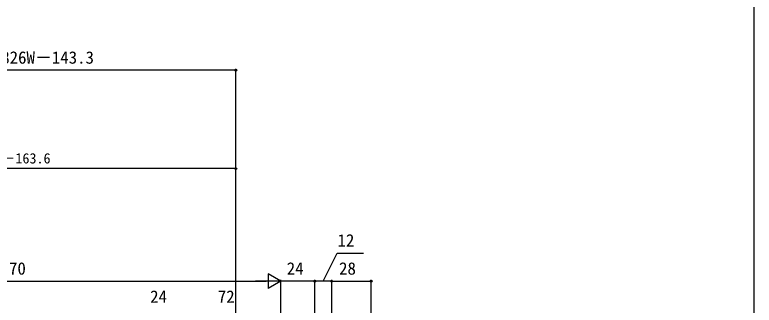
# Model space of a CAD drawing. Units: millimetres, scale not verified. Extents: x -525 to 525, y -783 to 777.
# Drawn here: x 0 to 525, y -390 to -183 of the extents above; entities that cross this region are included whole.
import ezdxf
from ezdxf.enums import TextEntityAlignment as Align

# ---------------------------------------------------------------- set-up
doc = ezdxf.new("R2010")
doc.units = ezdxf.units.MM
doc.header["$LTSCALE"] = 4
doc.layers.add('0-7_YKK_D', color=6, linetype='Continuous')
doc.layers.add('0-8_YKK_ZWAK', color=7, linetype='Continuous')
doc.styles.add('ＭＳ ゴシック', font='')
doc.styles.get('ＭＳ ゴシック').set_extended_font_data('MS Gothic')

msp = doc.modelspace()

# ---------------------------------------------------------------- linework, layer by layer
at = {"layer": '0-7_YKK_D'}
for p, q in [((157.003, -222.601), (-93.173, -222.601)), ((157.003, -547.3), (157.003, -221.601)), ((157.003, -292.601), (-129.358, -292.601)), ((157.003, -547.3), (157.003, -291.601)), ((189.005, -372.602), (179.912, -367.352)), ((179.912, -367.352), (179.912, -377.852)), ((-180.497, -372.602), (178.505, -372.602)), ((189.005, -372.602), (170.819, -372.602)), ((189.005, -372.602), (179.912, -377.852)), ((189.005, -464.598), (189.005, -371.602)), ((189.005, -464.598), (189.005, -371.602)), ((213.003, -372.602), (189.005, -372.602)), ((213.003, -433.601), (213.003, -371.602)), ((213.003, -433.601), (213.003, -371.602)), ((225.003, -372.602), (213.003, -372.602)), ((225.003, -434.6), (225.003, -371.602)), ((225.003, -433.6), (225.003, -371.602)), ((225.003, -372.602), (253.003, -372.602)), ((253.003, -495.7), (253.003, -371.602))]:
    msp.add_line(p, q, dxfattribs=at)
msp.add_lwpolyline([(219.003, -372.602), (228.98, -352.602), (247.707, -352.602)], dxfattribs=at)
for centre in [(157.003, -222.601), (157.003, -292.601), (213.003, -372.602), (225.003, -372.602), (225.003, -372.602), (253.003, -372.602)]:
    msp.add_circle(centre, 0.637, dxfattribs=at)
at = {"layer": '0-8_YKK_ZWAK'}
msp.add_lwpolyline([(-525, -782.6), (525, -782.6), (525, 747.4)], dxfattribs=at)

# ---------------------------------------------------------------- texts
at = {"layer": '0-7_YKK_D', "style": 'ＭＳ ゴシック'}
for s, height, p in [('0.826W－143.3', 8.798, (-21.608, -220.601)), ('W－163.6', 7.331, (-14.53, -291.101)), ('12', 8.798, (229.139, -350.602)), ('DW＝W－70', 8.798, (-46.064, -370.602)), ('24', 8.798, (193.106, -370.602)), ('28', 8.798, (230.242, -370.602)), ('24', 8.798, (96.108, -390.602)), ('72', 8.798, (144.142, -390.602))]:
    msp.add_text(s, height=height, dxfattribs=at).set_placement(p, align=Align.BOTTOM_LEFT)

doc.saveas('drawing.dxf')
